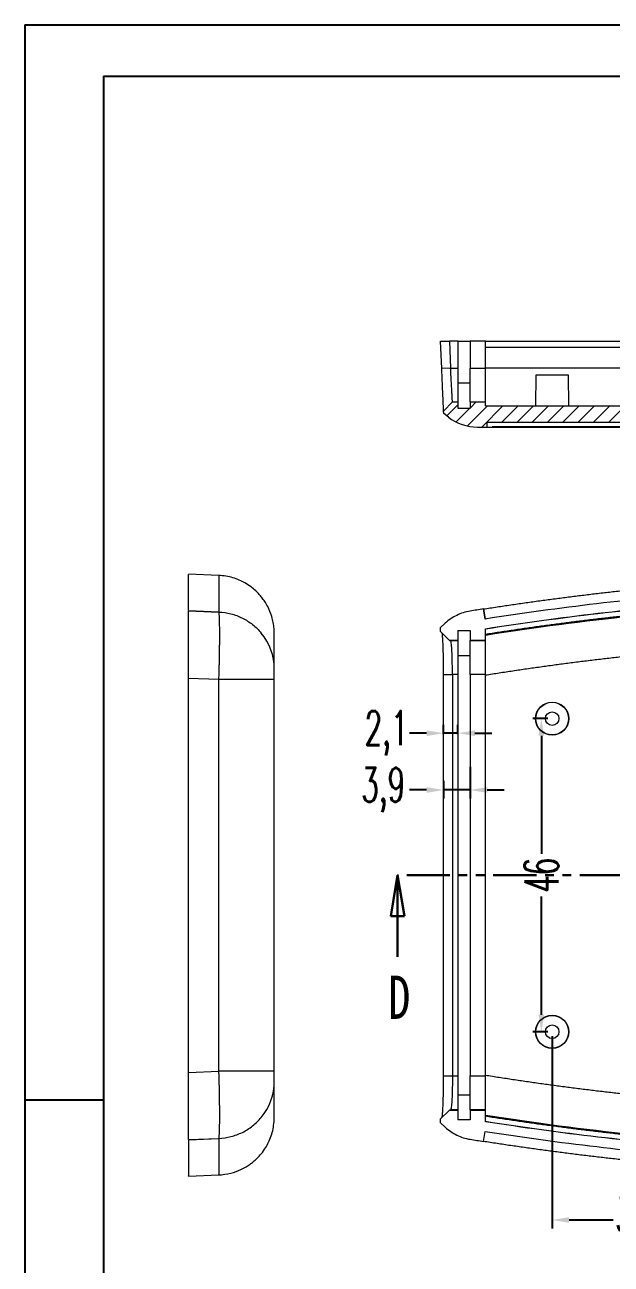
# Model space of a CAD drawing. Header units: inches. Extents: x 1568 to 2997, y 532 to 848.
# Drawn here: x 2126.9 to 2213.1, y 665.7 to 847.7 of the extents above; entities that cross this region are included whole.
import ezdxf

# ---------------------------------------------------------------- set-up
doc = ezdxf.new("R2010")
doc.units = ezdxf.units.IN
doc.linetypes.add('PHANTOM', pattern=[12.7, 6.35, -1.27, 1.27, -1.27, 1.27, -1.27])
doc.styles.add('SLDTEXTSTYLE0', font='TXT', dxfattribs={"width": 0.75})
doc.styles.add('SLDTEXTSTYLE2', font='TXT', dxfattribs={"width": 0.6, "bigfont": 'bigfont'})
doc.dimstyles.new('5', dxfattribs={"dimtxt": 5, "dimasz": 2.5, "dimexe": 1.25, "dimexo": 0.625, "dimtad": 0, "dimzin": 12, "dimtxsty": 'SLDTEXTSTYLE2', "dimcen": 2.5, "dimclrd": 3, "dimclre": 3, "dimclrt": 256, "dimadec": 0, "dimazin": 0, "dimtfac": 1, "dimtmove": 0, "dimatfit": 3, "dimfxl": 1, "dimarcsym": 0})

# ---------------------------------------------------------------- blocks, each defined once
blk = doc.blocks.new('_CLOSED')
at = {"color": 0, "linetype": 'ByBlock', "lineweight": -2}
for p, q in [((-1, 0.166667), (0, 0)), ((-1, 0.166667), (-1, -0.166667)), ((0, 0), (-1, -0.166667)), ((0, 0), (-1, 0))]:
    blk.add_line(p, q, dxfattribs=at)
blk = doc.blocks.new('*D113')
at = {"color": 3, "lineweight": -2}
for p, q in [((2204.4, 699.19), (2204.4, 670.92)), ((2234.54, 690.89), (2234.54, 670.92)), ((2206.9, 672.17), (2213.35, 672.17)), ((2232.04, 672.17), (2225.6, 672.17))]:
    blk.add_line(p, q, dxfattribs=at)
at = {"color": 3}
for points in [[(2206.9, 672.58), (2206.9, 671.75), (2204.4, 672.17)], [(2232.04, 672.58), (2232.04, 671.75), (2234.54, 672.17)]]:
    blk.add_solid(points, dxfattribs=at)
at = {"layer": 'Defpoints', "color": 0}
for p in [(2204.4, 699.81), (2234.54, 691.51), (2234.54, 672.17)]:
    blk.add_point(p, dxfattribs=at)
at = {"insert": (2219.47, 672.17), "char_height": 5, "attachment_point": 5, "style": 'SLDTEXTSTYLE2'}
blk.add_mtext('30,13', dxfattribs=at)
blk = doc.blocks.new('*D120')
at = {"color": 3, "lineweight": -2}
for p, q in [((2203.78, 745.81), (2201.57, 745.81)), ((2202.82, 743.31), (2202.82, 725.94)), ((2202.82, 702.31), (2202.82, 719.69)), ((2203.78, 699.81), (2201.57, 699.81))]:
    blk.add_line(p, q, dxfattribs=at)
at = {"color": 3}
for points in [[(2202.4, 743.31), (2203.24, 743.31), (2202.82, 745.81)], [(2202.4, 702.31), (2203.24, 702.31), (2202.82, 699.81)]]:
    blk.add_solid(points, dxfattribs=at)
at = {"layer": 'Defpoints', "color": 0}
for p in [(2204.4, 745.81), (2202.82, 699.81), (2204.4, 699.81)]:
    blk.add_point(p, dxfattribs=at)
at = {"insert": (2202.82, 722.81), "char_height": 5, "attachment_point": 5, "rotation": 90, "style": 'SLDTEXTSTYLE2'}
blk.add_mtext('46', dxfattribs=at)
blk = doc.blocks.new('*D121')
at = {"color": 3, "lineweight": -2}
for p, q in [((2188.46, 743.53), (2188.46, 744.92)), ((2190.56, 743.53), (2190.56, 744.92)), ((2185.96, 743.67), (2183.46, 743.67)), ((2190.56, 743.67), (2188.46, 743.67)), ((2193.06, 743.67), (2195.56, 743.67))]:
    blk.add_line(p, q, dxfattribs=at)
at = {"color": 3}
for points in [[(2185.96, 744.08), (2185.96, 743.25), (2188.46, 743.67)], [(2193.06, 744.08), (2193.06, 743.25), (2190.56, 743.67)]]:
    blk.add_solid(points, dxfattribs=at)
at = {"layer": 'Defpoints', "color": 0}
for p in [(2188.46, 743.67), (2188.46, 742.9), (2190.56, 742.9)]:
    blk.add_point(p, dxfattribs=at)
at = {"insert": (2180.08, 743.67), "char_height": 5, "attachment_point": 5, "style": 'SLDTEXTSTYLE2'}
blk.add_mtext('2,1', dxfattribs=at)
blk = doc.blocks.new('*D122')
at = {"color": 3, "lineweight": -2}
for p, q in [((2192.36, 738.73), (2192.36, 734.08)), ((2188.46, 736.67), (2188.46, 734.08)), ((2185.96, 735.33), (2183.46, 735.33)), ((2192.36, 735.33), (2188.46, 735.33)), ((2194.86, 735.33), (2197.36, 735.33))]:
    blk.add_line(p, q, dxfattribs=at)
at = {"color": 3}
for points in [[(2185.96, 735.75), (2185.96, 734.91), (2188.46, 735.33)], [(2194.86, 735.75), (2194.86, 734.91), (2192.36, 735.33)]]:
    blk.add_solid(points, dxfattribs=at)
at = {"layer": 'Defpoints', "color": 0}
for p in [(2192.36, 739.35), (2188.46, 737.29), (2188.46, 735.33)]:
    blk.add_point(p, dxfattribs=at)
at = {"insert": (2179.58, 735.33), "char_height": 5, "attachment_point": 5, "style": 'SLDTEXTSTYLE2'}
blk.add_mtext('3,9', dxfattribs=at)

msp = doc.modelspace()

# ---------------------------------------------------------------- hatches: boundary and pattern name
at = {"linetype": 'Continuous', "lineweight": 0}
h = msp.add_hatch(dxfattribs=at)
h.set_pattern_fill('ANSI31', color=4, scale=0.5, style=0)
edge = h.paths.add_edge_path(flags=0)
edge.add_line((2194.808, 788.644), (2194.821, 789.344))
edge.add_line((2194.821, 789.344), (2325.221, 789.344))
edge.add_line((2325.221, 789.344), (2325.233, 788.644))
edge.add_line((2325.233, 788.644), (2326.321, 788.644))
edge.add_arc((2326.321, 797.144), 8.5, 270, 357.5)
edge.add_line((2334.813, 796.773), (2335.008, 801.244))
edge.add_line((2335.008, 801.244), (2333.406, 801.244))
edge.add_line((2333.406, 801.244), (2333.39, 800.344))
edge.add_line((2333.39, 800.344), (2332.567, 800.344))
edge.add_line((2332.567, 800.344), (2332.258, 793.274))
edge.add_arc((2330.66, 793.344), 1.6, 270, 357.5, ccw=False)
edge.add_line((2330.66, 791.744), (2194.608, 791.744))
edge.add_line((2194.608, 791.744), (2194.608, 792.344))
edge.add_line((2194.608, 792.344), (2192.358, 792.344))
edge.add_line((2192.358, 792.344), (2192.358, 791.394))
edge.add_line((2192.358, 791.394), (2190.558, 791.394))
edge.add_line((2190.558, 791.394), (2190.558, 792.344))
edge.add_line((2190.558, 792.344), (2189.754, 792.344))
edge.add_line((2189.754, 792.344), (2188.456, 790.988))
edge.add_line((2188.456, 790.988), (2188.471, 790.642))
edge.add_line((2188.471, 790.642), (2189.168, 790.104))
edge.add_arc((2193.447, 795.644), 7, 232.32028, 270.00304)
edge.add_line((2193.447, 788.644), (2194.808, 788.644))

# ---------------------------------------------------------------- linework, layer by layer
for p, q in [((2126.937, 847.734), (2573.801, 847.734)), ((2126.937, 847.734), (2126.937, 531.77)), ((2138.5, 840.211), (2566.278, 840.211)), ((2138.5, 840.211), (2138.5, 539.293)), ((2138.5, 689.752), (2126.937, 689.752)), ((2126.937, 678.049), (2126.937, 531.77))]:
    msp.add_line(p, q)
at = {"color": 7, "linetype": 'Continuous', "lineweight": 15}
for p, q in [((2188.184, 797.232), (2188.008, 801.244)), ((2188.008, 801.244), (2189.31, 801.244)), ((2189.31, 801.244), (2189.482, 797.3)), ((2190.558, 801.244), (2189.31, 801.244)), ((2190.558, 801.244), (2190.558, 797.3)), ((2190.558, 801.244), (2192.358, 801.244)), ((2192.358, 801.244), (2192.358, 797.3)), ((2194.608, 801.244), (2192.358, 801.244)), ((2194.608, 797.3), (2194.608, 801.244)), ((2189.482, 797.3), (2188.184, 797.232)), ((2189.482, 797.3), (2190.558, 797.3)), ((2190.558, 797.3), (2190.558, 792.344)), ((2192.358, 797.3), (2194.608, 797.3)), ((2192.358, 792.344), (2192.358, 797.3)), ((2194.608, 792.344), (2194.608, 797.3)), ((2202.004, 796.244), (2201.964, 791.744)), ((2206.804, 796.244), (2202.004, 796.244)), ((2206.843, 791.744), (2206.804, 796.244)), ((2192.358, 795.094), (2190.558, 795.094)), ((2189.754, 792.344), (2188.456, 790.988)), ((2189.754, 792.344), (2190.558, 792.344)), ((2190.558, 792.344), (2190.558, 791.394)), ((2192.358, 792.344), (2192.358, 791.394)), ((2192.358, 792.344), (2194.608, 792.344)), ((2194.608, 791.744), (2194.608, 792.344)), ((2188.471, 790.642), (2188.456, 790.988)), ((2189.168, 790.104), (2188.471, 790.642)), ((2190.558, 791.394), (2192.358, 791.394)), ((2194.608, 791.744), (2330.66, 791.744)), ((2193.447, 788.644), (2194.808, 788.644)), ((2194.821, 789.344), (2194.808, 788.644)), ((2194.821, 789.344), (2325.221, 789.344)), ((2155.455, 766.842), (2150.984, 767.037)), ((2155.455, 766.803), (2155.455, 766.802)), ((2150.984, 761.669), (2155.455, 761.471)), ((2155.455, 761.471), (2150.984, 761.636)), ((2194.569, 760.438), (2194.308, 761.917)), ((2194.308, 761.917), (2194.308, 761.917)), ((2194.308, 761.917), (2194.569, 760.438)), ((2188.008, 759.181), (2188.706, 759.828)), ((2194.569, 760.438), (2194.569, 760.438)), ((2163.556, 759.039), (2163.556, 759.039)), ((2188.008, 758.61), (2188.008, 759.181)), ((2188.008, 758.61), (2189.31, 757.31)), ((2190.558, 758.76), (2192.358, 758.76)), ((2190.558, 758.76), (2190.558, 757.31)), ((2192.358, 758.76), (2192.358, 757.31)), ((2194.608, 757.31), (2194.608, 759.025)), ((2190.558, 757.31), (2189.31, 757.31)), ((2189.31, 757.31), (2189.482, 757.276)), ((2189.482, 757.276), (2190.558, 757.276)), ((2189.494, 757.25), (2189.482, 757.276)), ((2190.558, 757.31), (2190.558, 757.276)), ((2190.558, 757.276), (2190.558, 752.276)), ((2194.608, 757.31), (2192.358, 757.31)), ((2192.358, 757.31), (2192.358, 757.276)), ((2192.358, 757.276), (2194.608, 757.276)), ((2192.358, 752.276), (2192.358, 757.276)), ((2194.608, 757.276), (2194.608, 757.31)), ((2194.608, 752.276), (2194.608, 757.276)), ((2163.584, 753.087), (2163.584, 753.788)), ((2192.358, 755.06), (2190.558, 755.06)), ((2188.456, 752.276), (2189.754, 752.276)), ((2188.456, 693.345), (2188.456, 752.276)), ((2190.558, 752.276), (2189.754, 752.276)), ((2189.754, 752.276), (2189.754, 693.345)), ((2190.558, 752.276), (2190.558, 693.345)), ((2194.608, 752.276), (2192.358, 752.276)), ((2192.358, 752.276), (2192.358, 693.345)), ((2194.608, 693.345), (2194.608, 752.276)), ((2150.984, 751.773), (2155.455, 751.607)), ((2150.984, 693.847), (2150.984, 751.773)), ((2155.455, 694.014), (2155.455, 751.607)), ((2155.455, 751.607), (2163.584, 751.607)), ((2163.584, 694.014), (2163.584, 751.607)), ((2150.984, 693.847), (2155.455, 694.014)), ((2163.584, 694.014), (2155.455, 694.014)), ((2163.584, 691.833), (2163.584, 692.534)), ((2188.456, 693.345), (2189.754, 693.345)), ((2189.754, 693.345), (2190.558, 693.345)), ((2190.558, 693.345), (2190.558, 688.345)), ((2192.358, 693.345), (2194.608, 693.345)), ((2192.358, 688.345), (2192.358, 693.345)), ((2194.608, 688.345), (2194.608, 693.345)), ((2190.558, 690.56), (2192.358, 690.56)), ((2189.31, 688.31), (2188.008, 687.01)), ((2189.482, 688.345), (2189.31, 688.31)), ((2189.31, 688.31), (2190.558, 688.31)), ((2190.558, 688.345), (2189.482, 688.345)), ((2190.558, 688.345), (2190.558, 688.31)), ((2190.558, 688.31), (2190.558, 686.86)), ((2192.358, 688.345), (2192.358, 688.31)), ((2194.608, 688.345), (2192.358, 688.345)), ((2192.358, 688.31), (2192.358, 686.86)), ((2192.358, 688.31), (2194.608, 688.31)), ((2194.608, 688.31), (2194.608, 688.345)), ((2194.608, 686.596), (2194.608, 688.31)), ((2163.556, 686.582), (2163.556, 686.582)), ((2188.008, 686.44), (2188.008, 687.01)), ((2188.008, 686.44), (2188.706, 685.793)), ((2192.358, 686.86), (2190.558, 686.86)), ((2194.308, 683.704), (2194.569, 685.183)), ((2194.308, 683.704), (2194.569, 685.183)), ((2194.569, 685.183), (2194.569, 685.183)), ((2150.984, 683.984), (2155.455, 684.15)), ((2150.984, 683.952), (2155.455, 684.15)), ((2194.308, 683.704), (2194.308, 683.704)), ((2150.984, 678.584), (2155.455, 678.779))]:
    msp.add_line(p, q, dxfattribs=at)
at = {"color": 1, "linetype": 'PHANTOM', "lineweight": 30}
msp.add_line((2341.794, 722.81), (2181.689, 722.81), dxfattribs=at)
at = {"color": 7, "linetype": 'Continuous', "lineweight": 30}
msp.add_line((2181.689, 710.81), (2181.689, 722.81), dxfattribs=at)
at = {"color": 7, "linetype": 'Continuous', "lineweight": 15}
for centre, radius in [((2204.404, 745.81), 2.439), ((2204.404, 745.81), 2.4), ((2204.404, 745.81), 1), ((2204.404, 699.81), 2.439), ((2204.404, 699.81), 2.4), ((2204.404, 699.81), 1)]:
    msp.add_circle(centre, radius, dxfattribs=at)
for centre, radius, start, end in [((2193.447, 795.644), 7, 232.32028, 270.00304), ((2155.257, 753.08), 8.327, 0.04377, 39.62559), ((2155.257, 692.541), 8.327, 320.37441, 359.95623)]:
    msp.add_arc(centre, radius, start, end, dxfattribs=at)
for points, knots in [([(2194.609, 801.244), (2205.596, 801.244), (2216.644, 801.244), (2238.816, 801.244), (2249.937, 801.244), (2272.172, 801.244), (2283.291, 801.244), (2305.45, 801.244), (2316.491, 801.244), (2327.463, 801.244)], [0, 0, 0, 0, 0.25, 0.25, 0.5, 0.5, 0.75, 0.75, 1, 1, 1, 1]), ([(2215.558, 800.344), (2212.192, 800.344), (2205.191, 800.344), (2198.226, 800.344), (2194.608, 800.344)], [0, 0, 0, 0, 0.480677, 1, 1, 1, 1]), ([(2188.456, 790.988), (2188.456, 790.987), (2188.449, 791.15), (2188.422, 791.774), (2188.402, 792.236), (2188.351, 793.391), (2188.321, 794.083), (2188.255, 795.594), (2188.219, 796.412), (2188.184, 797.232)], [0, 0, 0, 0, 0.25, 0.25, 0.5, 0.5, 0.75, 0.75, 1, 1, 1, 1]), ([(2189.754, 792.344), (2189.755, 792.344), (2189.753, 792.376), (2189.747, 792.47), (2189.745, 792.51), (2189.74, 792.604), (2189.737, 792.659), (2189.727, 792.845), (2189.718, 792.997), (2189.699, 793.356), (2189.687, 793.565), (2189.662, 794.022), (2189.648, 794.271), (2189.618, 794.811), (2189.603, 795.1), (2189.57, 795.696), (2189.553, 796.007), (2189.518, 796.648), (2189.5, 796.972), (2189.482, 797.3)], [0, 0, 0, 0, 0.125, 0.125, 0.1875, 0.1875, 0.25, 0.25, 0.375, 0.375, 0.5, 0.5, 0.625, 0.625, 0.75, 0.75, 0.875, 0.875, 1, 1, 1, 1]), ([(2194.808, 788.644), (2194.812, 788.644), (2194.815, 788.644), (2194.819, 788.644), (2205.607, 788.644), (2216.441, 788.644), (2232.764, 788.644), (2238.219, 788.644), (2249.126, 788.644), (2254.58, 788.644), (2262.764, 788.644), (2265.492, 788.644), (2270.949, 788.644), (2273.678, 788.644), (2281.863, 788.644), (2287.308, 788.644), (2303.613, 788.644), (2314.439, 788.644), (2325.223, 788.644), (2325.226, 788.644), (2325.229, 788.644), (2325.233, 788.644)], [0.00972593, 0.00972593, 0.00972593, 0.00972593, 0.00980392, 0.00980392, 0.00980392, 0.25490196, 0.25490196, 0.37745098, 0.37745098, 0.5, 0.5, 0.56127451, 0.56127451, 0.62254902, 0.62254902, 0.74509804, 0.74509804, 0.99019608, 0.99019608, 0.99019608, 0.99027388, 0.99027388, 0.99027388, 0.99027388]), ([(2325.114, 788.672), (2314.413, 788.672), (2303.646, 788.672), (2282.044, 788.672), (2271.206, 788.672), (2249.53, 788.672), (2238.691, 788.672), (2217.082, 788.672), (2206.31, 788.672), (2195.603, 788.672)], [0, 0, 0, 0, 0.25, 0.25, 0.5, 0.5, 0.75, 0.75, 1, 1, 1, 1]), ([(2150.984, 761.729), (2150.984, 762.333), (2150.984, 763.558), (2150.984, 764.953), (2150.984, 766.032), (2150.984, 766.715), (2150.984, 767.038), (2150.984, 767.003), (2150.984, 766.993)], [0, 0, 0, 0, 0.1809534, 0.3675565, 0.553626, 0.7393232, 0.9248102, 1, 1, 1, 1]), ([(2163.552, 759.039), (2163.52, 759.337), (2163.456, 759.936), (2163.178, 761.038), (2162.754, 762.085), (2162.217, 762.995), (2161.795, 763.58), (2161.359, 764.096), (2160.835, 764.628), (2160.134, 765.212), (2159.318, 765.743), (2158.423, 766.186), (2157.494, 766.521), (2156.471, 766.765), (2155.754, 766.818), (2155.388, 766.845)], [0, 0, 0, 0, 0.0727019, 0.146297, 0.2751778, 0.3456272, 0.4025441, 0.4501043, 0.5096738, 0.5836917, 0.6714412, 0.7455107, 0.8257248, 0.9109894, 1, 1, 1, 1]), ([(2194.308, 761.917), (2194.976, 762.021), (2196.31, 762.228), (2198.313, 762.527), (2200.316, 762.817), (2202.318, 763.097), (2204.321, 763.368), (2206.324, 763.629), (2208.326, 763.881), (2210.329, 764.123), (2212.331, 764.355), (2214.333, 764.577), (2216.336, 764.79), (2218.338, 764.993), (2220.34, 765.187), (2222.343, 765.371), (2224.345, 765.546), (2226.347, 765.71), (2228.349, 765.865), (2230.351, 766.011), (2232.353, 766.147), (2234.355, 766.273), (2236.357, 766.39), (2238.359, 766.497), (2240.361, 766.594), (2242.363, 766.682), (2244.365, 766.76), (2246.367, 766.828), (2248.369, 766.887), (2250.37, 766.936), (2252.372, 766.976), (2254.374, 767.006), (2256.375, 767.026), (2258.377, 767.037), (2260.379, 767.038), (2262.38, 767.029), (2264.382, 767.011), (2266.383, 766.983), (2268.384, 766.946), (2270.386, 766.899), (2272.387, 766.842), (2274.388, 766.776), (2276.39, 766.7), (2278.391, 766.614), (2280.392, 766.519), (2282.393, 766.414), (2284.394, 766.299), (2286.395, 766.175), (2288.396, 766.041), (2290.397, 765.898), (2292.398, 765.745), (2294.399, 765.582), (2296.4, 765.41), (2298.401, 765.228), (2300.402, 765.037), (2302.403, 764.835), (2304.403, 764.625), (2306.404, 764.404), (2308.405, 764.174), (2310.405, 763.934), (2312.406, 763.685), (2314.407, 763.426), (2316.407, 763.157), (2318.408, 762.879), (2320.408, 762.591), (2322.408, 762.294), (2324.409, 761.987), (2325.742, 761.775), (2326.408, 761.669)], [0, 0, 0, 0, 0.01527627, 0.03054136, 0.0457956, 0.06103933, 0.07627289, 0.09149662, 0.10671086, 0.12191595, 0.13711224, 0.15230005, 0.16747975, 0.18265166, 0.19781613, 0.21297351, 0.22812415, 0.24326838, 0.25840655, 0.27353901, 0.2886661, 0.30378817, 0.31890557, 0.33401865, 0.34912774, 0.36423321, 0.37933539, 0.39443465, 0.40953131, 0.42462574, 0.43971829, 0.45480929, 0.46989911, 0.48498808, 0.50007657, 0.51516491, 0.53025346, 0.54534257, 0.56043259, 0.57552386, 0.59061673, 0.60571156, 0.62080869, 0.63590847, 0.65101125, 0.66611738, 0.68122721, 0.69634108, 0.71145934, 0.72658234, 0.74171042, 0.75684394, 0.77198323, 0.78712865, 0.80228053, 0.81743924, 0.8326051, 0.84777846, 0.86295967, 0.87814906, 0.89334699, 0.90855379, 0.92376981, 0.93899538, 0.95423085, 0.96947654, 0.98473282, 1, 1, 1, 1]), ([(2326.148, 760.19), (2320.708, 761.064), (2315.25, 761.834), (2304.317, 763.158), (2298.84, 763.714), (2287.865, 764.608), (2282.364, 764.947), (2271.359, 765.406), (2265.855, 765.525), (2254.845, 765.545), (2249.336, 765.446), (2238.327, 765.027), (2232.833, 764.708), (2216.382, 763.429), (2205.456, 762.144), (2194.569, 760.438)], [0, 0, 0, 0, 0.125, 0.125, 0.25, 0.25, 0.375, 0.375, 0.5, 0.5, 0.625, 0.625, 0.75, 0.75, 1, 1, 1, 1]), ([(2326.148, 760.19), (2320.708, 761.064), (2315.25, 761.834), (2304.317, 763.158), (2298.84, 763.714), (2287.865, 764.608), (2282.364, 764.947), (2271.359, 765.406), (2265.855, 765.525), (2254.845, 765.545), (2249.336, 765.446), (2238.327, 765.027), (2232.833, 764.708), (2216.382, 763.429), (2205.456, 762.144), (2194.569, 760.438)], [0, 0, 0, 0, 0.125, 0.125, 0.25, 0.25, 0.375, 0.375, 0.5, 0.5, 0.625, 0.625, 0.75, 0.75, 1, 1, 1, 1]), ([(2194.609, 759.024), (2205.596, 760.732), (2216.644, 762.05), (2238.816, 763.76), (2249.937, 764.17), (2272.172, 764.092), (2283.291, 763.6), (2305.45, 761.734), (2316.491, 760.36), (2327.463, 758.555)], [0, 0, 0, 0, 0.25, 0.25, 0.5, 0.5, 0.75, 0.75, 1, 1, 1, 1]), ([(2194.609, 759.008), (2205.596, 760.716), (2216.643, 762.034), (2238.815, 763.744), (2249.936, 764.155), (2272.171, 764.076), (2283.289, 763.585), (2305.448, 761.719), (2316.489, 760.344), (2327.461, 758.54)], [0, 0, 0, 0, 0.25, 0.25, 0.5, 0.5, 0.75, 0.75, 1, 1, 1, 1]), ([(2150.984, 751.773), (2150.984, 752.366), (2150.984, 752.95), (2150.984, 753.813), (2150.984, 754.098), (2150.984, 754.665), (2150.984, 754.947), (2150.984, 755.78), (2150.984, 756.309), (2150.984, 757.066), (2150.984, 757.312), (2150.984, 757.792), (2150.984, 758.026), (2150.984, 758.7), (2150.984, 759.11), (2150.984, 759.668), (2150.984, 759.845), (2150.984, 760.178), (2150.984, 760.335), (2150.984, 760.768), (2150.984, 761.009), (2150.984, 761.396), (2150.984, 761.542), (2150.984, 761.636)], [0, 0, 0, 0, 0.125, 0.125, 0.1875, 0.1875, 0.25, 0.25, 0.375, 0.375, 0.4375, 0.4375, 0.5, 0.5, 0.625, 0.625, 0.6875, 0.6875, 0.75, 0.75, 0.875, 0.875, 1, 1, 1, 1]), ([(2155.455, 751.607), (2155.458, 751.714), (2155.465, 751.927), (2155.474, 752.247), (2155.483, 752.566), (2155.492, 752.883), (2155.501, 753.199), (2155.508, 753.513), (2155.516, 753.824), (2155.523, 754.132), (2155.529, 754.436), (2155.535, 754.736), (2155.541, 755.031), (2155.546, 755.321), (2155.55, 755.605), (2155.554, 755.884), (2155.558, 756.156), (2155.561, 756.422), (2155.564, 756.681), (2155.566, 756.933), (2155.568, 757.178), (2155.569, 757.415), (2155.57, 757.645), (2155.571, 757.867), (2155.571, 758.149), (2155.57, 758.488), (2155.568, 758.876), (2155.565, 759.25), (2155.559, 759.607), (2155.552, 759.943), (2155.543, 760.255), (2155.533, 760.54), (2155.521, 760.795), (2155.507, 761.018), (2155.491, 761.206), (2155.474, 761.362), (2155.461, 761.435), (2155.455, 761.471)], [0, 0, 0, 0, 0.02269792, 0.0454123, 0.06812774, 0.09082875, 0.11349981, 0.13612543, 0.15869021, 0.18117887, 0.20357633, 0.22586775, 0.24803859, 0.27007462, 0.29196204, 0.31368742, 0.33523782, 0.35660078, 0.37776437, 0.39871721, 0.41944846, 0.43994791, 0.4602059, 0.48021341, 0.49996203, 0.53805876, 0.57707586, 0.61694807, 0.65760211, 0.69895699, 0.74092463, 0.7834106, 0.8263151, 0.86953403, 0.91296033, 0.95648529, 1, 1, 1, 1]), ([(2155.455, 761.471), (2156.056, 761.444), (2156.646, 761.356), (2157.507, 761.134), (2157.791, 761.046), (2158.352, 760.838), (2158.628, 760.718), (2159.428, 760.322), (2159.927, 760.007), (2160.627, 759.455), (2160.852, 759.257), (2161.279, 758.84), (2161.48, 758.621), (2161.671, 758.391)], [0, 0, 0, 0, 0.25, 0.25, 0.375, 0.375, 0.5, 0.5, 0.75, 0.75, 0.875, 0.875, 1, 1, 1, 1]), ([(2192.348, 761.605), (2191.668, 761.495), (2191.009, 761.286), (2189.773, 760.682), (2189.21, 760.296), (2188.706, 759.828)], [0, 0, 0, 0, 0.5, 0.5, 1, 1, 1, 1]), ([(2194.308, 761.917), (2193.982, 761.865), (2193.328, 761.763), (2192.674, 761.657), (2192.348, 761.605)], [0, 0, 0, 0, 0.4999065, 1, 1, 1, 1]), ([(2216.33, 761.025), (2215.672, 760.955), (2214.355, 760.815), (2212.381, 760.593), (2210.406, 760.363), (2208.431, 760.122), (2206.457, 759.873), (2204.482, 759.614), (2202.507, 759.345), (2200.532, 759.067), (2198.558, 758.78), (2196.583, 758.483), (2195.267, 758.278), (2194.608, 758.175)], [0, 0, 0, 0, 0.090633, 0.1813152, 0.2720486, 0.3628352, 0.453677, 0.544576, 0.6355343, 0.7265539, 0.8176367, 0.9087847, 1, 1, 1, 1]), ([(2163.556, 753.774), (2163.556, 753.933), (2163.556, 754.726), (2163.556, 755.695), (2163.556, 756.634), (2163.556, 757.454), (2163.556, 758.094), (2163.556, 758.557), (2163.556, 758.892), (2163.556, 759.051), (2163.556, 759.032), (2163.556, 759.029)], [0, 0, 0, 0, 0.046235, 0.2311933, 0.3236653, 0.4161373, 0.6010964, 0.6935684, 0.7860405, 0.971, 1, 1, 1, 1]), ([(2163.556, 753.774), (2163.556, 753.931), (2163.556, 754.716), (2163.556, 755.678), (2163.556, 756.611), (2163.556, 757.427), (2163.556, 758.068), (2163.556, 758.534), (2163.556, 758.875), (2163.556, 759.042), (2163.556, 759.03), (2163.556, 759.029)], [0, 0, 0, 0, 0.0460345, 0.23019, 0.3222608, 0.4143316, 0.5984879, 0.6905588, 0.7826296, 0.9667864, 1, 1, 1, 1]), ([(2163.584, 754.029), (2163.584, 754.317), (2163.584, 755.215), (2163.584, 756.333), (2163.584, 757.405), (2163.584, 758.065), (2163.584, 758.369), (2163.584, 758.319), (2163.584, 758.305)], [0, 0, 0, 0, 0.09732521, 0.30318225, 0.50873271, 0.71475252, 0.92031328, 1, 1, 1, 1]), ([(2188.456, 752.276), (2188.456, 752.598), (2188.454, 753.243), (2188.444, 754.218), (2188.427, 755.173), (2188.402, 756.076), (2188.371, 756.87), (2188.335, 757.534), (2188.295, 758.055), (2188.265, 758.265), (2188.251, 758.368)], [0, 0, 0, 0, 0.1167679, 0.2335445, 0.3615984, 0.4896615, 0.6178741, 0.7460916, 0.8742927, 1, 1, 1, 1]), ([(2189.754, 752.276), (2189.755, 752.843), (2189.749, 753.395), (2189.729, 754.465), (2189.713, 754.954), (2189.675, 755.84), (2189.652, 756.212), (2189.599, 756.814), (2189.57, 757.027), (2189.54, 757.152)], [0, 0, 0, 0, 0.25, 0.25, 0.5, 0.5, 0.75, 0.75, 1, 1, 1, 1]), ([(2216.775, 755.111), (2216.103, 755.039), (2214.76, 754.896), (2212.745, 754.668), (2210.73, 754.431), (2208.715, 754.184), (2206.7, 753.927), (2204.685, 753.66), (2202.669, 753.383), (2200.654, 753.096), (2198.639, 752.799), (2196.623, 752.492), (2195.28, 752.28), (2194.608, 752.173)], [0, 0, 0, 0, 0.0906165, 0.181285, 0.2720077, 0.3627868, 0.4536245, 0.5445228, 0.635484, 0.7265102, 0.8176035, 0.908766, 1, 1, 1, 1]), ([(2163.584, 751.607), (2163.584, 751.961), (2163.584, 752.309), (2163.584, 752.848), (2163.584, 753.03), (2163.584, 753.087)], [0, 0, 0, 0, 0.5, 0.5, 1, 1, 1, 1]), ([(2150.984, 683.984), (2150.984, 684.079), (2150.984, 684.223), (2150.984, 684.512), (2150.984, 684.621), (2150.984, 684.862), (2150.984, 684.996), (2150.984, 685.43), (2150.984, 685.762), (2150.984, 686.319), (2150.984, 686.515), (2150.984, 686.927), (2150.984, 687.144), (2150.984, 687.818), (2150.984, 688.295), (2150.984, 689.052), (2150.984, 689.311), (2150.984, 689.844), (2150.984, 690.118), (2150.984, 690.947), (2150.984, 691.511), (2150.984, 692.663), (2150.984, 693.255), (2150.984, 693.847)], [0, 0, 0, 0, 0.125, 0.125, 0.1875, 0.1875, 0.25, 0.25, 0.375, 0.375, 0.4375, 0.4375, 0.5, 0.5, 0.625, 0.625, 0.6875, 0.6875, 0.75, 0.75, 0.875, 0.875, 1, 1, 1, 1]), ([(2155.455, 684.15), (2155.458, 684.168), (2155.465, 684.204), (2155.474, 684.271), (2155.483, 684.347), (2155.492, 684.433), (2155.501, 684.529), (2155.508, 684.635), (2155.516, 684.749), (2155.523, 684.873), (2155.529, 685.005), (2155.535, 685.145), (2155.541, 685.294), (2155.546, 685.45), (2155.55, 685.613), (2155.554, 685.782), (2155.558, 685.958), (2155.561, 686.14), (2155.564, 686.327), (2155.566, 686.52), (2155.568, 686.716), (2155.569, 686.917), (2155.57, 687.121), (2155.571, 687.327), (2155.571, 687.603), (2155.57, 687.957), (2155.568, 688.403), (2155.565, 688.876), (2155.559, 689.375), (2155.552, 689.899), (2155.543, 690.444), (2155.533, 691.009), (2155.521, 691.591), (2155.507, 692.186), (2155.491, 692.79), (2155.474, 693.4), (2155.461, 693.809), (2155.455, 694.014)], [0, 0, 0, 0, 0.0226977, 0.0454123, 0.0681285, 0.0908307, 0.1135035, 0.1361314, 0.158699, 0.181191, 0.2035924, 0.2258883, 0.2480642, 0.2701058, 0.2919993, 0.3137314, 0.3352891, 0.3566599, 0.3778318, 0.3987935, 0.4195342, 0.4400436, 0.4603121, 0.4803305, 0.5000906, 0.5381658, 0.5771632, 0.6170177, 0.6576559, 0.698997, 0.7409529, 0.7834292, 0.8263261, 0.8695394, 0.9129621, 0.9564853, 1, 1, 1, 1]), ([(2163.584, 692.534), (2163.584, 692.591), (2163.584, 692.772), (2163.584, 693.311), (2163.584, 693.66), (2163.584, 694.014)], [0, 0, 0, 0, 0.5, 0.5, 1, 1, 1, 1]), ([(2163.556, 686.588), (2163.556, 686.594), (2163.556, 686.608), (2163.556, 686.784), (2163.556, 687.136), (2163.556, 687.673), (2163.556, 688.329), (2163.556, 689.167), (2163.556, 690.39), (2163.556, 691.272), (2163.556, 691.847)], [0, 0, 0, 0, 0.079286, 0.1725312, 0.359037, 0.4522821, 0.5455272, 0.7320325, 0.8252775, 1, 1, 1, 1]), ([(2163.556, 686.588), (2163.556, 686.592), (2163.556, 686.605), (2163.556, 686.828), (2163.556, 687.22), (2163.556, 687.734), (2163.556, 688.423), (2163.556, 689.289), (2163.556, 690.282), (2163.556, 691.215), (2163.556, 691.847)], [0, 0, 0, 0, 0.0764249, 0.2595458, 0.3510987, 0.4426515, 0.625772, 0.7173248, 0.8088776, 1, 1, 1, 1]), ([(2188.247, 687.249), (2188.254, 687.282), (2188.275, 687.391), (2188.31, 687.75), (2188.349, 688.316), (2188.384, 689.036), (2188.412, 689.874), (2188.434, 690.813), (2188.452, 691.969), (2188.455, 692.834), (2188.456, 693.345)], [0, 0, 0, 0, 0.0543773, 0.1815744, 0.3087796, 0.4360038, 0.5632319, 0.6902188, 0.8172029, 1, 1, 1, 1]), ([(2189.754, 693.345), (2189.755, 693.016), (2189.753, 692.693), (2189.747, 692.216), (2189.745, 692.059), (2189.74, 691.746), (2189.737, 691.591), (2189.727, 691.139), (2189.718, 690.853), (2189.699, 690.311), (2189.687, 690.055), (2189.662, 689.594), (2189.648, 689.387), (2189.618, 689.021), (2189.603, 688.865), (2189.57, 688.613), (2189.553, 688.516), (2189.518, 688.382), (2189.5, 688.348), (2189.482, 688.345)], [0, 0, 0, 0, 0.125, 0.125, 0.1875, 0.1875, 0.25, 0.25, 0.375, 0.375, 0.5, 0.5, 0.625, 0.625, 0.75, 0.75, 0.875, 0.875, 1, 1, 1, 1]), ([(2194.608, 693.447), (2195.28, 693.341), (2196.623, 693.128), (2198.639, 692.822), (2200.654, 692.525), (2202.669, 692.238), (2204.685, 691.961), (2206.7, 691.694), (2208.715, 691.437), (2210.73, 691.189), (2212.745, 690.952), (2214.76, 690.725), (2216.103, 690.581), (2216.775, 690.51)], [0, 0, 0, 0, 0.091234, 0.1823965, 0.2734898, 0.364516, 0.4554772, 0.5463755, 0.6372132, 0.7279923, 0.818715, 0.9093835, 1, 1, 1, 1]), ([(2163.584, 687.313), (2163.584, 687.308), (2163.584, 687.296), (2163.584, 687.679), (2163.584, 688.378), (2163.584, 689.437), (2163.584, 690.504), (2163.584, 691.336), (2163.584, 691.592)], [0, 0, 0, 0, 0.1388809, 0.3322737, 0.526105, 0.7201405, 0.9140416, 1, 1, 1, 1]), ([(2155.388, 678.776), (2156.003, 678.836), (2157.141, 678.948), (2158.489, 679.452), (2159.408, 679.939), (2160.004, 680.33), (2160.538, 680.74), (2161.096, 681.242), (2161.715, 681.921), (2162.286, 682.719), (2162.772, 683.601), (2163.149, 684.526), (2163.434, 685.531), (2163.513, 686.234), (2163.552, 686.582)], [0, 0, 0, 0, 0.1494665, 0.2767537, 0.3462805, 0.4021939, 0.4496968, 0.5097702, 0.5842336, 0.672568, 0.7472977, 0.8284581, 0.9150264, 1, 1, 1, 1]), ([(2155.455, 684.15), (2156.056, 684.176), (2156.646, 684.265), (2157.507, 684.487), (2157.791, 684.575), (2158.352, 684.783), (2158.628, 684.903), (2159.428, 685.298), (2159.927, 685.614), (2160.627, 686.166), (2160.852, 686.364), (2161.279, 686.781), (2161.48, 687), (2161.671, 687.23)], [0, 0, 0, 0, 0.25, 0.25, 0.375, 0.375, 0.5, 0.5, 0.75, 0.75, 0.875, 0.875, 1, 1, 1, 1]), ([(2194.608, 687.445), (2195.267, 687.343), (2196.583, 687.137), (2198.558, 686.841), (2200.532, 686.553), (2202.507, 686.275), (2204.482, 686.007), (2206.457, 685.748), (2208.431, 685.498), (2210.406, 685.258), (2212.381, 685.028), (2214.355, 684.806), (2215.672, 684.666), (2216.33, 684.596)], [0, 0, 0, 0, 0.0912153, 0.1823633, 0.2734461, 0.3644657, 0.455424, 0.546323, 0.6371648, 0.7279514, 0.8186848, 0.909367, 1, 1, 1, 1]), ([(2327.461, 687.081), (2316.489, 685.277), (2305.448, 683.902), (2283.289, 682.036), (2272.171, 681.545), (2249.936, 681.466), (2238.815, 681.877), (2216.644, 683.587), (2205.596, 684.904), (2194.609, 686.612)], [0, 0, 0, 0, 0.25, 0.25, 0.5, 0.5, 0.75, 0.75, 1, 1, 1, 1]), ([(2327.463, 687.065), (2316.491, 685.261), (2305.45, 683.887), (2283.291, 682.02), (2272.172, 681.529), (2249.937, 681.45), (2238.816, 681.861), (2216.644, 683.571), (2205.596, 684.888), (2194.609, 686.596)], [0, 0, 0, 0, 0.25, 0.25, 0.5, 0.5, 0.75, 0.75, 1, 1, 1, 1]), ([(2188.706, 685.793), (2189.21, 685.325), (2189.781, 684.934), (2191.018, 684.332), (2191.668, 684.126), (2192.348, 684.016)], [0, 0, 0, 0, 0.5, 0.5, 1, 1, 1, 1]), ([(2194.569, 685.183), (2200.013, 684.33), (2205.473, 683.581), (2216.411, 682.298), (2221.89, 681.763), (2232.868, 680.91), (2238.37, 680.592), (2249.378, 680.174), (2254.882, 680.075), (2265.892, 680.096), (2271.4, 680.216), (2282.407, 680.676), (2287.9, 681.015), (2304.346, 682.356), (2315.268, 683.683), (2326.148, 685.431)], [0, 0, 0, 0, 0.125, 0.125, 0.25, 0.25, 0.375, 0.375, 0.5, 0.5, 0.625, 0.625, 0.75, 0.75, 1, 1, 1, 1]), ([(2194.569, 685.183), (2200.013, 684.33), (2205.473, 683.581), (2216.411, 682.298), (2221.89, 681.763), (2232.868, 680.91), (2238.37, 680.592), (2249.378, 680.174), (2254.882, 680.075), (2265.892, 680.096), (2271.4, 680.216), (2282.407, 680.676), (2287.9, 681.015), (2304.346, 682.356), (2315.268, 683.683), (2326.148, 685.431)], [0, 0, 0, 0, 0.125, 0.125, 0.25, 0.25, 0.375, 0.375, 0.5, 0.5, 0.625, 0.625, 0.75, 0.75, 1, 1, 1, 1]), ([(2150.984, 683.891), (2150.984, 683.288), (2150.984, 682.063), (2150.984, 680.668), (2150.984, 679.589), (2150.984, 678.906), (2150.984, 678.582), (2150.984, 678.618), (2150.984, 678.628)], [0, 0, 0, 0, 0.1809534, 0.3675565, 0.553626, 0.7393232, 0.9248102, 1, 1, 1, 1]), ([(2192.348, 684.016), (2192.674, 683.963), (2193.328, 683.858), (2193.982, 683.755), (2194.308, 683.704)], [0, 0, 0, 0, 0.5000935, 1, 1, 1, 1]), ([(2326.408, 683.952), (2325.742, 683.846), (2324.409, 683.634), (2322.408, 683.327), (2320.408, 683.029), (2318.408, 682.741), (2316.407, 682.463), (2314.407, 682.195), (2312.406, 681.936), (2310.405, 681.686), (2308.405, 681.447), (2306.404, 681.217), (2304.403, 680.996), (2302.403, 680.785), (2300.402, 680.584), (2298.401, 680.393), (2296.4, 680.211), (2294.399, 680.038), (2292.398, 679.876), (2290.397, 679.723), (2288.396, 679.579), (2286.395, 679.445), (2284.394, 679.321), (2282.393, 679.207), (2280.392, 679.102), (2278.391, 679.007), (2276.39, 678.921), (2274.388, 678.845), (2272.387, 678.779), (2270.386, 678.722), (2268.384, 678.675), (2266.383, 678.637), (2264.382, 678.61), (2262.38, 678.591), (2260.379, 678.583), (2258.377, 678.584), (2256.375, 678.595), (2254.374, 678.615), (2252.372, 678.645), (2250.37, 678.684), (2248.369, 678.734), (2246.367, 678.792), (2244.365, 678.861), (2242.363, 678.939), (2240.361, 679.027), (2238.359, 679.124), (2236.357, 679.231), (2234.355, 679.348), (2232.353, 679.474), (2230.351, 679.61), (2228.349, 679.755), (2226.347, 679.91), (2224.345, 680.075), (2222.343, 680.25), (2220.34, 680.434), (2218.338, 680.627), (2216.336, 680.831), (2214.333, 681.043), (2212.331, 681.266), (2210.329, 681.498), (2208.326, 681.74), (2206.324, 681.991), (2204.321, 682.253), (2202.318, 682.523), (2200.316, 682.804), (2198.313, 683.094), (2196.31, 683.393), (2194.976, 683.6), (2194.308, 683.704)], [0, 0, 0, 0, 0.0152672, 0.0305235, 0.0457692, 0.0610046, 0.0762302, 0.0914462, 0.106653, 0.1218509, 0.1370403, 0.1522215, 0.1673949, 0.1825608, 0.1977195, 0.2128714, 0.2280168, 0.2431561, 0.2582896, 0.2734177, 0.2885407, 0.3036589, 0.3187728, 0.3338826, 0.3489887, 0.3640915, 0.3791913, 0.3942884, 0.4093833, 0.4244761, 0.4395674, 0.4546574, 0.4697465, 0.4848351, 0.4999234, 0.5150119, 0.5301009, 0.5451907, 0.5602817, 0.5753743, 0.5904687, 0.6055654, 0.6206646, 0.6357668, 0.6508723, 0.6659814, 0.6810944, 0.6962118, 0.7113339, 0.726461, 0.7415935, 0.7567316, 0.7718759, 0.7870265, 0.8021839, 0.8173483, 0.8325203, 0.8476999, 0.8628878, 0.878084, 0.8932891, 0.9085034, 0.9237271, 0.9389607, 0.9542044, 0.9694586, 0.9847237, 1, 1, 1, 1])]:
    msp.add_open_spline(points, degree=3, knots=knots, dxfattribs=at)
at = {"color": 8, "linetype": 'Continuous', "lineweight": 15}
for points, knots in [([(2215.531, 797.291), (2212.162, 797.291), (2205.17, 797.291), (2198.213, 797.291), (2194.608, 797.291)], [0, 0, 0, 0, 0.4818733, 1, 1, 1, 1]), ([(2155.455, 766.802), (2155.455, 766.8), (2155.455, 766.794), (2155.455, 766.387), (2155.455, 765.662), (2155.455, 764.596), (2155.455, 763.235), (2155.455, 762.059), (2155.455, 761.471)], [0, 0, 0, 0, 0.1273669, 0.3017536, 0.4762248, 0.650767, 0.8253647, 1, 1, 1, 1]), ([(2155.455, 684.15), (2155.455, 683.528), (2155.455, 682.284), (2155.455, 680.873), (2155.455, 679.792), (2155.455, 679.104), (2155.455, 678.777), (2155.455, 678.813), (2155.455, 678.824)], [0, 0, 0, 0, 0.1852185, 0.3703934, 0.5555036, 0.7405311, 0.9254604, 1, 1, 1, 1])]:
    msp.add_open_spline(points, degree=3, knots=knots, dxfattribs=at)
at = {"color": 7, "linetype": 'Continuous', "lineweight": 15}
for points in [[(2155.455, 761.471), (2155.489, 761.469), (2155.524, 761.468), (2155.559, 761.466)], [(2216.293, 760.887), (2209.043, 760.126), (2201.806, 759.174), (2194.608, 758.04)], [(2194.608, 687.58), (2201.806, 686.447), (2209.043, 685.495), (2216.293, 684.734)], [(2155.559, 684.155), (2155.524, 684.153), (2155.489, 684.151), (2155.455, 684.15)]]:
    msp.add_open_spline(points, degree=3, dxfattribs=at)

# ---------------------------------------------------------------- block references
at = {"color": 7, "linetype": 'Continuous', "lineweight": 30, "xscale": 6, "yscale": 6, "rotation": 90}
msp.add_blockref('_CLOSED', (2181.689, 722.81), dxfattribs=at)

# ---------------------------------------------------------------- texts
at = {"color": 7, "linetype": 'Continuous', "insert": (2180.332, 708.064), "char_height": 6.35, "attachment_point": 1, "style": 'SLDTEXTSTYLE0'}
msp.add_mtext('D', dxfattribs=at)

# ---------------------------------------------------------------- dimensions: what is measured, and where the dimension line sits
for base, p1, p2, picture, middle in [((2188.456, 743.667), (2190.558, 742.904), (2188.456, 742.904), '*D121', (2180.081, 743.667)), ((2188.456, 735.33), (2192.358, 739.355), (2188.456, 737.29), '*D122', (2179.581, 735.33)), ((2234.537, 672.167), (2204.404, 699.81), (2234.537, 691.51), '*D113', (2219.47, 672.167))]:
    dim = msp.add_linear_dim(base=base, p1=p1, p2=p2, dimstyle='5')
    dim.commit()
    dim.dimension.update_dxf_attribs({"geometry": picture, "text_midpoint": middle})
dim = msp.add_linear_dim(base=(2202.821, 699.81), p1=(2204.404, 745.81), p2=(2204.404, 699.81), angle=90, dimstyle='5')
dim.commit()
dim.dimension.update_dxf_attribs({"geometry": '*D120', "text_midpoint": (2202.821, 722.81)})

doc.saveas('drawing.dxf')
